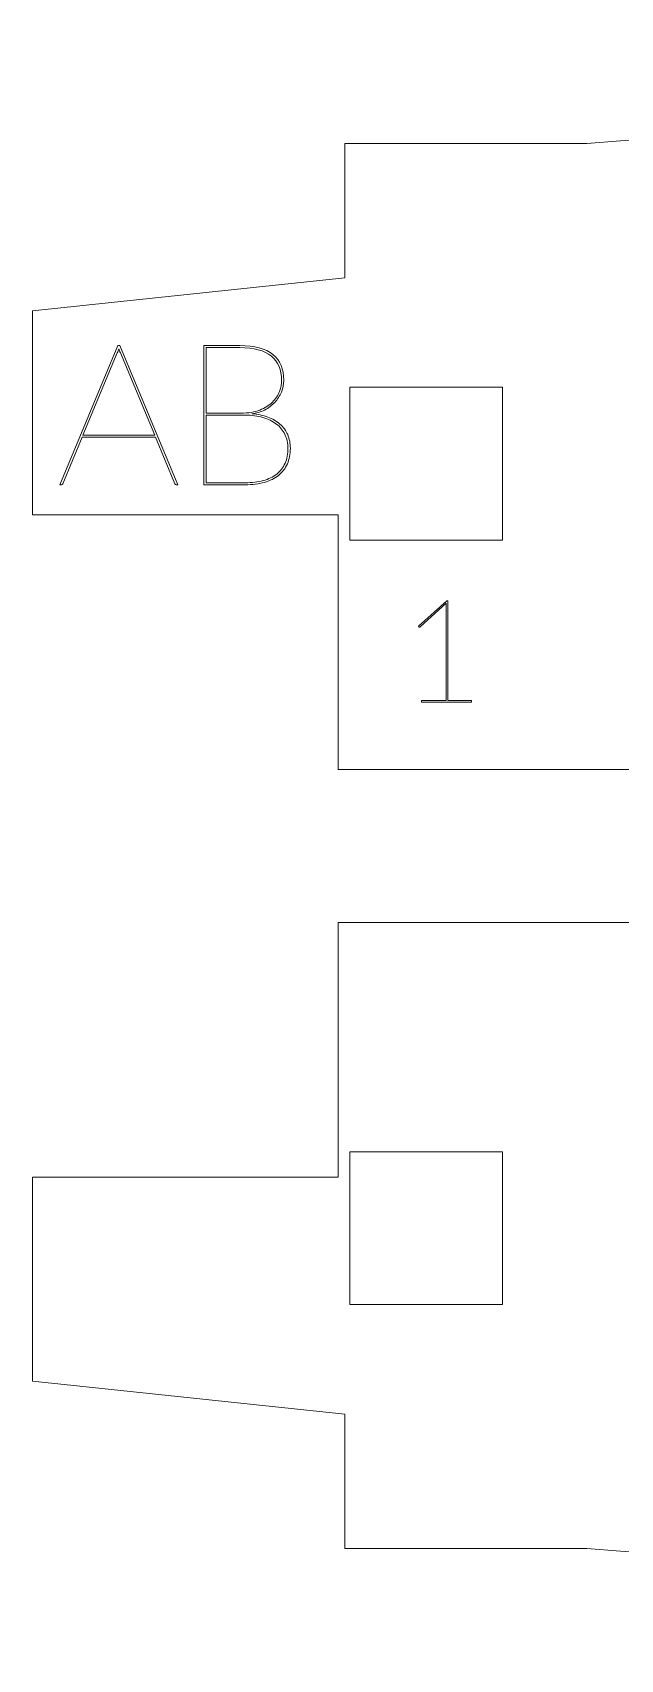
# Model space of a CAD drawing. Header units: millimetres. Extents: x -150 to 147, y -95 to 100.
# Drawn here: x -60.03 to -48.49, y -92.92 to -60.99 of the extents above; entities that cross this region are included whole.
import ezdxf

# ---------------------------------------------------------------- set-up
doc = ezdxf.new("R2010")
doc.units = ezdxf.units.MM
doc.header["$MEASUREMENT"] = 0
doc.layers.add('cut', color=7, linetype='Continuous')
doc.layers.add('cut light', color=7, linetype='Continuous')

msp = doc.modelspace()

# ---------------------------------------------------------------- linework, layer by layer
at = {"layer": 'cut', "lineweight": 0}
for points, knots in [([(-49.1514, -63.1701), (-20.9264, -60.9937), (7.2985, -63.1701), (35.5235, -67.2119), (35.5235, -67.2119), (35.5235, -67.2119), (35.5235, -68.6447), (35.5235, -68.6447), (35.5235, -68.6447), (37.795, -69.2665), (40.8802, -72.4351), (40.8802, -77.1108), (40.8802, -77.1108), (40.8802, -81.7866), (37.795, -84.0225), (35.5235, -84.6443), (35.5235, -84.6443), (35.5235, -84.6443), (35.5235, -86.077), (35.5235, -86.077), (35.5235, -86.077), (7.2985, -90.1189), (-20.9264, -92.9171), (-49.1514, -90.7407), (-49.1514, -90.7407), (-49.1514, -90.7407), (-53.9021, -90.7407), (-53.9021, -90.7407), (-53.9021, -90.7407), (-53.9021, -90.7407), (-53.9021, -88.1067), (-53.9021, -88.1067), (-53.9021, -88.1067), (-53.9021, -88.1067), (-60.0298, -87.4551), (-60.0298, -87.4551), (-60.0298, -87.4551), (-60.0298, -87.4551), (-60.0298, -83.4552), (-60.0298, -83.4552), (-60.0298, -83.4552), (-60.0298, -83.4552), (-54.0298, -83.4552), (-54.0298, -83.4552), (-54.0298, -83.4552), (-54.0298, -83.4552), (-54.0298, -78.4552), (-54.0298, -78.4552), (-54.0298, -78.4552), (-54.0298, -78.4552), (-9.5698, -78.4552), (-9.5698, -78.4552), (-9.5698, -78.4552), (-9.5698, -78.4552), (-9.5698, -75.4552), (-9.5698, -75.4552), (-9.5698, -75.4552), (-9.5698, -75.4552), (-54.0298, -75.4552), (-54.0298, -75.4552), (-54.0298, -75.4552), (-54.0298, -75.4552), (-54.0298, -70.4552), (-54.0298, -70.4552), (-54.0298, -70.4552), (-54.0298, -70.4552), (-60.0298, -70.4552), (-60.0298, -70.4552), (-60.0298, -70.4552), (-60.0298, -70.4552), (-60.0298, -66.4551), (-60.0298, -66.4551), (-60.0298, -66.4551), (-60.0298, -66.4551), (-53.9021, -65.804), (-53.9021, -65.804), (-53.9021, -65.804), (-53.9021, -65.804), (-53.9021, -63.1701), (-53.9021, -63.1701), (-53.9021, -63.1701), (-53.9021, -63.1701), (-49.1514, -63.1701), (-49.1514, -63.1701)], [0, 0, 0, 0, 0.0454545, 0.0454545, 0.0454545, 0.0454545, 0.0909091, 0.0909091, 0.0909091, 0.0909091, 0.1363636, 0.1363636, 0.1363636, 0.1363636, 0.1818182, 0.1818182, 0.1818182, 0.1818182, 0.2272727, 0.2272727, 0.2272727, 0.2272727, 0.2727273, 0.2727273, 0.2727273, 0.2727273, 0.3181818, 0.3181818, 0.3181818, 0.3181818, 0.3636364, 0.3636364, 0.3636364, 0.3636364, 0.4090909, 0.4090909, 0.4090909, 0.4090909, 0.4545455, 0.4545455, 0.4545455, 0.4545455, 0.5, 0.5, 0.5, 0.5, 0.5454545, 0.5454545, 0.5454545, 0.5454545, 0.5909091, 0.5909091, 0.5909091, 0.5909091, 0.6363636, 0.6363636, 0.6363636, 0.6363636, 0.6818182, 0.6818182, 0.6818182, 0.6818182, 0.7272727, 0.7272727, 0.7272727, 0.7272727, 0.7727273, 0.7727273, 0.7727273, 0.7727273, 0.8181818, 0.8181818, 0.8181818, 0.8181818, 0.8636364, 0.8636364, 0.8636364, 0.8636364, 0.9090909, 0.9090909, 0.9090909, 0.9090909, 1, 1, 1, 1]), ([(-53.8043, -67.9553), (-53.8043, -67.9553), (-50.8043, -67.9553), (-50.8043, -67.9553), (-50.8043, -67.9553), (-50.8043, -67.9553), (-50.8043, -70.9553), (-50.8043, -70.9553), (-50.8043, -70.9553), (-50.8043, -70.9553), (-53.8043, -70.9553), (-53.8043, -70.9553), (-53.8043, -70.9553), (-53.8043, -70.9553), (-53.8043, -67.9553), (-53.8043, -67.9553)], [0, 0, 0, 0, 0.2, 0.2, 0.2, 0.2, 0.4, 0.4, 0.4, 0.4, 0.6, 0.6, 0.6, 0.6, 1, 1, 1, 1]), ([(-53.8043, -82.9553), (-53.8043, -82.9553), (-50.8043, -82.9553), (-50.8043, -82.9553), (-50.8043, -82.9553), (-50.8043, -82.9553), (-50.8043, -85.9553), (-50.8043, -85.9553), (-50.8043, -85.9553), (-50.8043, -85.9553), (-53.8043, -85.9553), (-53.8043, -85.9553), (-53.8043, -85.9553), (-53.8043, -85.9553), (-53.8043, -82.9553), (-53.8043, -82.9553)], [0, 0, 0, 0, 0.2, 0.2, 0.2, 0.2, 0.4, 0.4, 0.4, 0.4, 0.6, 0.6, 0.6, 0.6, 1, 1, 1, 1])]:
    msp.add_open_spline(points, degree=3, knots=knots, dxfattribs=at)
at = {"layer": 'cut light', "color": 5, "lineweight": 9}
for points, knots in [([(-57.1767, -69.8672), (-57.1767, -69.8672), (-57.2118, -69.8672), (-57.2118, -69.8672), (-57.2118, -69.8672), (-57.2235, -69.8672), (-57.2313, -69.8607), (-57.2352, -69.8477), (-57.2352, -69.8477), (-57.2352, -69.8477), (-57.6156, -68.9348), (-57.6156, -68.9348), (-57.6156, -68.9348), (-57.6156, -68.9348), (-59.0551, -68.9348), (-59.0551, -68.9348), (-59.0551, -68.9348), (-59.0551, -68.9348), (-59.4355, -69.8477), (-59.4355, -69.8477), (-59.4355, -69.8477), (-59.4394, -69.8607), (-59.4485, -69.8672), (-59.4628, -69.8672), (-59.4628, -69.8672), (-59.4628, -69.8672), (-59.494, -69.8672), (-59.494, -69.8672), (-59.494, -69.8672), (-59.494, -69.8672), (-58.3548, -67.1364), (-58.3548, -67.1364), (-58.3548, -67.1364), (-58.3548, -67.1364), (-58.3158, -67.1364), (-58.3158, -67.1364), (-58.3158, -67.1364), (-58.3158, -67.1364), (-57.1767, -69.8672), (-57.1767, -69.8672)], [0, 0, 0, 0, 0.0909091, 0.0909091, 0.0909091, 0.0909091, 0.1818182, 0.1818182, 0.1818182, 0.1818182, 0.2727273, 0.2727273, 0.2727273, 0.2727273, 0.3636364, 0.3636364, 0.3636364, 0.3636364, 0.4545455, 0.4545455, 0.4545455, 0.4545455, 0.5454545, 0.5454545, 0.5454545, 0.5454545, 0.6363636, 0.6363636, 0.6363636, 0.6363636, 0.7272727, 0.7272727, 0.7272727, 0.7272727, 0.8181818, 0.8181818, 0.8181818, 0.8181818, 1, 1, 1, 1]), ([(-59.0395, -68.8958), (-59.0395, -68.8958), (-57.6312, -68.8958), (-57.6312, -68.8958), (-57.6312, -68.8958), (-57.6312, -68.8958), (-58.3041, -67.2807), (-58.3041, -67.2807), (-58.3041, -67.2807), (-58.3106, -67.2664), (-58.3158, -67.2527), (-58.3204, -67.2404), (-58.3204, -67.2404), (-58.3249, -67.228), (-58.3301, -67.215), (-58.3353, -67.2007), (-58.3353, -67.2007), (-58.3405, -67.215), (-58.3451, -67.228), (-58.3496, -67.2404), (-58.3496, -67.2404), (-58.3542, -67.2527), (-58.36, -67.2664), (-58.3665, -67.2807), (-58.3665, -67.2807), (-58.3665, -67.2807), (-59.0395, -68.8958), (-59.0395, -68.8958)], [0, 0, 0, 0, 0.125, 0.125, 0.125, 0.125, 0.25, 0.25, 0.25, 0.25, 0.375, 0.375, 0.375, 0.375, 0.5, 0.5, 0.5, 0.5, 0.625, 0.625, 0.625, 0.625, 0.75, 0.75, 0.75, 0.75, 1, 1, 1, 1]), ([(-56.6696, -69.8672), (-56.6696, -69.8672), (-56.6696, -67.1364), (-56.6696, -67.1364), (-56.6696, -67.1364), (-56.6696, -67.1364), (-55.9595, -67.1364), (-55.9595, -67.1364), (-55.9595, -67.1364), (-55.6695, -67.1364), (-55.453, -67.1942), (-55.3106, -67.3106), (-55.3106, -67.3106), (-55.1682, -67.427), (-55.0974, -67.5954), (-55.0974, -67.8152), (-55.0974, -67.8152), (-55.0974, -67.8958), (-55.113, -67.9738), (-55.1448, -68.0492), (-55.1448, -68.0492), (-55.1767, -68.1247), (-55.2203, -68.1923), (-55.2755, -68.2521), (-55.2755, -68.2521), (-55.3308, -68.3119), (-55.3971, -68.3613), (-55.4738, -68.401), (-55.4738, -68.401), (-55.5506, -68.4407), (-55.6338, -68.4654), (-55.7235, -68.4745), (-55.7235, -68.4745), (-55.6078, -68.4836), (-55.5031, -68.505), (-55.4101, -68.5395), (-55.4101, -68.5395), (-55.3171, -68.574), (-55.2378, -68.6201), (-55.1721, -68.678), (-55.1721, -68.678), (-55.1065, -68.7359), (-55.0564, -68.8048), (-55.0213, -68.8841), (-55.0213, -68.8841), (-54.9862, -68.9634), (-54.9686, -69.0518), (-54.9686, -69.1494), (-54.9686, -69.1494), (-54.9686, -69.2651), (-54.9881, -69.3678), (-55.0278, -69.4576), (-55.0278, -69.4576), (-55.0675, -69.5473), (-55.1253, -69.6221), (-55.2014, -69.6825), (-55.2014, -69.6825), (-55.2775, -69.743), (-55.3705, -69.7892), (-55.4803, -69.8204), (-55.4803, -69.8204), (-55.5902, -69.8516), (-55.7151, -69.8672), (-55.8542, -69.8672), (-55.8542, -69.8672), (-55.8542, -69.8672), (-56.6696, -69.8672), (-56.6696, -69.8672)], [0, 0, 0, 0, 0.0555556, 0.0555556, 0.0555556, 0.0555556, 0.1111111, 0.1111111, 0.1111111, 0.1111111, 0.1666667, 0.1666667, 0.1666667, 0.1666667, 0.2222222, 0.2222222, 0.2222222, 0.2222222, 0.2777778, 0.2777778, 0.2777778, 0.2777778, 0.3333333, 0.3333333, 0.3333333, 0.3333333, 0.3888889, 0.3888889, 0.3888889, 0.3888889, 0.4444444, 0.4444444, 0.4444444, 0.4444444, 0.5, 0.5, 0.5, 0.5, 0.5555556, 0.5555556, 0.5555556, 0.5555556, 0.6111111, 0.6111111, 0.6111111, 0.6111111, 0.6666667, 0.6666667, 0.6666667, 0.6666667, 0.7222222, 0.7222222, 0.7222222, 0.7222222, 0.7777778, 0.7777778, 0.7777778, 0.7777778, 0.8333333, 0.8333333, 0.8333333, 0.8333333, 0.8888889, 0.8888889, 0.8888889, 0.8888889, 1, 1, 1, 1]), ([(-56.6227, -68.4628), (-56.6227, -68.4628), (-55.94, -68.4628), (-55.94, -68.4628), (-55.94, -68.4628), (-55.7944, -68.4628), (-55.6708, -68.4426), (-55.5694, -68.4023), (-55.5694, -68.4023), (-55.468, -68.362), (-55.3854, -68.31), (-55.3217, -68.2469), (-55.3217, -68.2469), (-55.258, -68.1838), (-55.2118, -68.1143), (-55.1832, -68.0382), (-55.1832, -68.0382), (-55.1546, -67.9621), (-55.1403, -67.888), (-55.1403, -67.8152), (-55.1403, -67.8152), (-55.1403, -67.6123), (-55.2073, -67.455), (-55.3418, -67.3431), (-55.3418, -67.3431), (-55.4764, -67.2313), (-55.6826, -67.1754), (-55.9595, -67.1754), (-55.9595, -67.1754), (-55.9595, -67.1754), (-56.6227, -67.1754), (-56.6227, -67.1754), (-56.6227, -67.1754), (-56.6227, -67.1754), (-56.6227, -68.4628), (-56.6227, -68.4628)], [0, 0, 0, 0, 0.1, 0.1, 0.1, 0.1, 0.2, 0.2, 0.2, 0.2, 0.3, 0.3, 0.3, 0.3, 0.4, 0.4, 0.4, 0.4, 0.5, 0.5, 0.5, 0.5, 0.6, 0.6, 0.6, 0.6, 0.7, 0.7, 0.7, 0.7, 0.8, 0.8, 0.8, 0.8, 1, 1, 1, 1]), ([(-56.6227, -68.5018), (-56.6227, -68.5018), (-56.6227, -69.8282), (-56.6227, -69.8282), (-56.6227, -69.8282), (-56.6227, -69.8282), (-55.8542, -69.8282), (-55.8542, -69.8282), (-55.8542, -69.8282), (-55.7229, -69.8282), (-55.6052, -69.8139), (-55.5011, -69.7853), (-55.5011, -69.7853), (-55.3971, -69.7567), (-55.3087, -69.7138), (-55.2365, -69.6572), (-55.2365, -69.6572), (-55.1643, -69.6006), (-55.1097, -69.5297), (-55.072, -69.4446), (-55.072, -69.4446), (-55.0343, -69.3594), (-55.0154, -69.2612), (-55.0154, -69.1494), (-55.0154, -69.1494), (-55.0154, -69.0505), (-55.035, -68.9608), (-55.0746, -68.8808), (-55.0746, -68.8808), (-55.1143, -68.8009), (-55.1702, -68.7326), (-55.2424, -68.676), (-55.2424, -68.676), (-55.3145, -68.6195), (-55.4023, -68.5766), (-55.5057, -68.5466), (-55.5057, -68.5466), (-55.6091, -68.5167), (-55.7242, -68.5018), (-55.8503, -68.5018), (-55.8503, -68.5018), (-55.8503, -68.5018), (-56.6227, -68.5018), (-56.6227, -68.5018)], [0, 0, 0, 0, 0.0833333, 0.0833333, 0.0833333, 0.0833333, 0.1666667, 0.1666667, 0.1666667, 0.1666667, 0.25, 0.25, 0.25, 0.25, 0.3333333, 0.3333333, 0.3333333, 0.3333333, 0.4166667, 0.4166667, 0.4166667, 0.4166667, 0.5, 0.5, 0.5, 0.5, 0.5833333, 0.5833333, 0.5833333, 0.5833333, 0.6666667, 0.6666667, 0.6666667, 0.6666667, 0.75, 0.75, 0.75, 0.75, 0.8333333, 0.8333333, 0.8333333, 0.8333333, 1, 1, 1, 1])]:
    msp.add_open_spline(points, degree=3, knots=knots, dxfattribs=at)
at = {"layer": 'cut light', "color": 5, "lineweight": 0}
msp.add_open_spline([(-52.3926, -74.102), (-52.3926, -74.102), (-51.9128, -74.102), (-51.9128, -74.102), (-51.9128, -74.102), (-51.9128, -74.102), (-51.9128, -72.2732), (-51.9128, -72.2732), (-51.9128, -72.2732), (-51.9128, -72.26), (-51.9123, -72.2464), (-51.9114, -72.2327), (-51.9114, -72.2327), (-51.9104, -72.2191), (-51.909, -72.2059), (-51.9071, -72.1928), (-51.9071, -72.1928), (-51.9071, -72.1928), (-52.418, -72.6542), (-52.418, -72.6542), (-52.418, -72.6542), (-52.4227, -72.6589), (-52.4274, -72.6612), (-52.4321, -72.6612), (-52.4321, -72.6612), (-52.4377, -72.6612), (-52.4424, -72.6589), (-52.4462, -72.6542), (-52.4462, -72.6542), (-52.4462, -72.6542), (-52.4546, -72.6429), (-52.4546, -72.6429), (-52.4546, -72.6429), (-52.4546, -72.6429), (-51.8987, -72.1434), (-51.8987, -72.1434), (-51.8987, -72.1434), (-51.8987, -72.1434), (-51.8789, -72.1434), (-51.8789, -72.1434), (-51.8789, -72.1434), (-51.8789, -72.1434), (-51.8789, -74.102), (-51.8789, -74.102), (-51.8789, -74.102), (-51.8789, -74.102), (-51.4104, -74.102), (-51.4104, -74.102), (-51.4104, -74.102), (-51.4104, -74.102), (-51.4104, -74.1302), (-51.4104, -74.1302), (-51.4104, -74.1302), (-51.4104, -74.1302), (-52.3926, -74.1302), (-52.3926, -74.1302), (-52.3926, -74.1302), (-52.3926, -74.1302), (-52.3926, -74.102), (-52.3926, -74.102)], degree=3, knots=[0, 0, 0, 0, 0.0625, 0.0625, 0.0625, 0.0625, 0.125, 0.125, 0.125, 0.125, 0.1875, 0.1875, 0.1875, 0.1875, 0.25, 0.25, 0.25, 0.25, 0.3125, 0.3125, 0.3125, 0.3125, 0.375, 0.375, 0.375, 0.375, 0.4375, 0.4375, 0.4375, 0.4375, 0.5, 0.5, 0.5, 0.5, 0.5625, 0.5625, 0.5625, 0.5625, 0.625, 0.625, 0.625, 0.625, 0.6875, 0.6875, 0.6875, 0.6875, 0.75, 0.75, 0.75, 0.75, 0.8125, 0.8125, 0.8125, 0.8125, 0.875, 0.875, 0.875, 0.875, 1, 1, 1, 1], dxfattribs=at)

doc.saveas('drawing.dxf')
